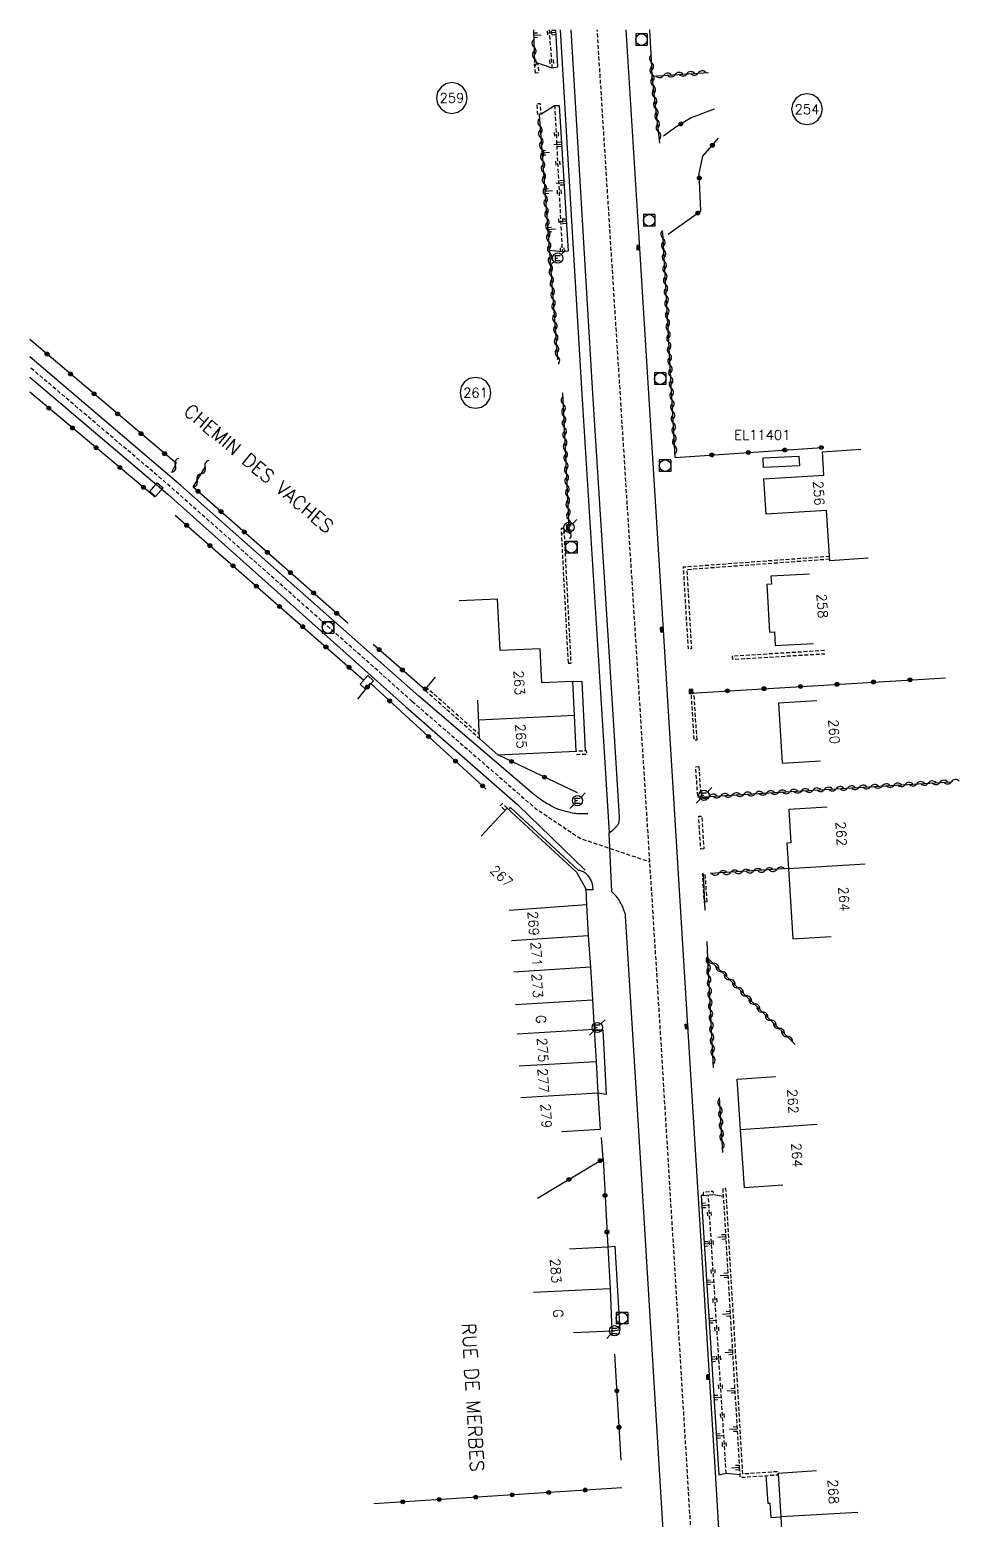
# Model space of a CAD drawing. Header units: millimetres. Extents: x 136000 to 137000, y 120000 to 121000.
# Drawn here: x 136000 to 136120.7, y 120806.6 to 121000 of the extents above; entities that cross this region are included whole.
import ezdxf
from ezdxf.enums import TextEntityAlignment as Align

# ---------------------------------------------------------------- set-up
doc = ezdxf.new("R2010")
doc.units = ezdxf.units.MM
doc.linetypes.add('DASHED', pattern=[0.75, 0.5, -0.25])
doc.layers.get('0').update_dxf_attribs({"linetype": 'CONTINUOUS'})
for name, color, linetype in [('W0001', 6, 'DASHED'), ('W0008', 7, 'CONTINUOUS'), ('W0100', 7, 'CONTINUOUS'), ('W0112', 1, 'DASHED'), ('W0211', 2, 'CONTINUOUS'), ('W0220', 5, 'DASHED'), ('W0310', 3, 'CONTINUOUS'), ('W0322', 7, 'CONTINUOUS'), ('W0330', 7, 'CONTINUOUS'), ('W0400', 7, 'CONTINUOUS'), ('W0420', 7, 'CONTINUOUS'), ('W0471', 7, 'CONTINUOUS'), ('W0984', 7, 'CONTINUOUS'), ('W0989', 7, 'CONTINUOUS'), ('W0991', 7, 'CONTINUOUS'), ('W1102', 7, 'CONTINUOUS'), ('W1471', 7, 'CONTINUOUS')]:
    doc.layers.add(name, color=color, linetype=linetype)
doc.styles.get("Standard").update_dxf_attribs({"font": 'romans.shx', "width": 0.85})

# ---------------------------------------------------------------- blocks, each defined once
blk = doc.blocks.new('T400')
for p, q in [((-0.15, 0.3), (0.15, 0.3)), ((-0.15, -0.25), (-0.15, 0.3)), ((-0.15, 0.15), (0.15, 0.15)), ((-0.15, 0), (0.15, 0)), ((0.15, 0.3), (0.15, -0.25)), ((-0.15, -0.15), (0.15, -0.15)), ((-0.15, -0.25), (-0.15, -0.3)), ((-0.15, -0.3), (0.15, -0.3)), ((0.15, -0.3), (0.15, -0.25))]:
    blk.add_line(p, q)
blk = doc.blocks.new('T471')
for p, q in [((-0.333334, 0.333334), (-0.333334, -0.333334)), ((-0.333334, 0.333334), (0.333334, 0.333334)), ((-0.333334, 0), (0, 0)), ((0.500001, 0.500001), (1.000002, 1.000002)), ((-0.500001, -0.500001), (-1.000002, -1.000002)), ((-0.333334, -0.333334), (0.333334, -0.333334))]:
    blk.add_line(p, q)
blk.add_ellipse((0, 0), major_axis=(0.471405, 0.471405), ratio=1, start_param=5.4977871438, end_param=11.780972451)
blk = doc.blocks.new('T420')
for p, q in [((0.75, 0.75), (-0.75, 0.75)), ((-0.75, 0.75), (-0.75, -0.75)), ((0.75, 0.75), (0.75, -0.75)), ((0.75, -0.75), (-0.75, -0.75))]:
    blk.add_line(p, q)
blk.add_ellipse((0, 0), major_axis=(-0.53, 0.53), ratio=1, start_param=3.926991, end_param=10.210176)
blk = doc.blocks.new('t330o')
at = {"color": 0, "linetype": 'Continuous'}
for p, q in [((0.25, -0.25), (-0.25, 0.25)), ((-0.25, -0.25), (0.25, 0.25)), ((-0.25, 0.25), (-0.25, -0.25)), ((0.25, 0.25), (-0.25, 0.25)), ((0.25, -0.25), (0.25, 0.25)), ((-0.25, -0.25), (0.25, -0.25)), ((-0.25, -0.25), (-0.25, -0.25))]:
    blk.add_line(p, q, dxfattribs=at)
blk = doc.blocks.new('t211o')
at = {"color": 0, "linetype": 'Continuous'}
for p, q in [((-0.29, 0.5), (-0.29, 0)), ((0, 1), (0, 0)), ((0.29, 0.5), (0.29, 0))]:
    blk.add_line(p, q, dxfattribs=at)
blk = doc.blocks.new('t322o')
at = {"color": 0, "linetype": 'Continuous'}
for radius in [0.25, 0.15]:
    blk.add_circle((0, 0), radius, dxfattribs=at)
blk = doc.blocks.new('t310o')
at = {"color": 0, "linetype": 'Continuous'}
for centre, start, end in [((-0.5, 0.38), 216.8699, 323.1304), ((0.5, -0.37), 36.8699, 143.1303)]:
    blk.add_arc(centre, 0.625, start, end, dxfattribs=at)
blk = doc.blocks.new('t220o')
at = {"color": 0, "linetype": 'Continuous'}
for p, q in [((-0.25, 0.25), (0.25, 0.25)), ((-0.25, -0.25), (0.25, -0.25))]:
    blk.add_line(p, q, dxfattribs=at)
blk = doc.blocks.new('T1471')
at = {"color": 0, "linetype": 'Continuous', "flags": 128}
blk.add_lwpolyline([(-0.75, -0.5), (-0.75, 0.5), (0.75, 0.5), (0.75, -0.5), (-0.75, -0.5)], dxfattribs=at)

msp = doc.modelspace()

# ---------------------------------------------------------------- linework, layer by layer
at = {"layer": 'W0001', "flags": 128}
for points in [[(136094.69, 120662.16), (136090.46, 120729.63), (136081.55, 120875.49), (136076.75, 120951.56), (136073.68, 121000)], [(136049.66, 120912.81), (136041.14, 120920.38), (136034.32, 120926.44), (136024.75, 120934.95), (136017.49, 120941.35), (136011.44, 120946.48), (136007.55, 120949.79), (136002.63, 120953.97), (136000, 120956.2)], [(136049.66, 120912.81), (136065.67, 120898.91), (136071.45, 120895.03), (136080.51, 120891.98)]]:
    msp.add_lwpolyline(points, dxfattribs=at)
at = {"layer": 'W0008', "flags": 128}
for points in [[(136068.86, 121000), (136069.68, 120986.12), (136071.68, 120952.71), (136074.23, 120911.85), (136075.22, 120895.73)], [(136077.38, 121000), (136079.08, 120972.97), (136082.09, 120924.17), (136085.46, 120869.99), (136089.02, 120811.94), (136091.03, 120778.45), (136091.51, 120770.98), (136093.09, 120745.53), (136094.23, 120726.9), (136096.27, 120693.97), (136098.27, 120662.36)], [(136019.61, 120940.85), (136000, 120957.52)], [(136000, 120954.88), (136017.95, 120939.66)], [(136050.52, 120913.49), (136019.61, 120940.84)], [(136048.8, 120912.14), (136017.95, 120939.66)], [(136070.53, 120915.4), (136071.68, 120915.45), (136072.12, 120906.4)], [(136048.8, 120912.14), (136063.35, 120899.37), (136072.11, 120890.88)], [(136073.28, 120870.19), (136074.39, 120870.17), (136074.82, 120861.79), (136073.76, 120861.95)], [(136075.05, 120842.01), (136075.95, 120842.07), (136076.62, 120831.19), (136075.59, 120831.03)], [(136095.57, 120812.31), (136095.84, 120808.7), (136096.1, 120808.7), (136096.23, 120806.83), (136097.54, 120806.94)]]:
    msp.add_lwpolyline(points, dxfattribs=at)
for points in [[(136091.11, 120661.95), (136088, 120712.06), (136082.64, 120798.78), (136079.48, 120850.74), (136077.35, 120884.97, 0.057403), (136077.29, 120885.26, 0.021687), (136077.04, 120886, 0.02464), (136076.92, 120886.25, 0.007767), (136076.52, 120887, 0.055453), (136076.19, 120887.46, 0.035778), (136075.56, 120888.08), (136075.22, 120895.73), (136075.59, 120896, 0.028185), (136075.86, 120896.24, 0.014042), (136076.27, 120896.67, 0.048773), (136076.38, 120896.81, 0.090377), (136076.52, 120897.19, 0.059388), (136076.56, 120897.8), (136075.68, 120912.48), (136073.11, 120952.8), (136071.11, 120986.2), (136070.3, 121000)], [(136072.46, 120898.21, -0.027582), (136071.21, 120898.2, -0.046449), (136070.47, 120898.3, -0.016795), (136068.66, 120898.79, -0.045014), (136068.02, 120899.06, -0.026432), (136066.58, 120899.9, -0.030496), (136065.42, 120900.77), (136050.52, 120913.49)], [(136062.18, 120898.78), (136062.42, 120899.03), (136071.19, 120890.91, -0.070214), (136071.85, 120890.72, -0.100255), (136072.25, 120890.43, -0.038486), (136072.58, 120890.01, -0.034929), (136072.88, 120889.5, -0.069175), (136073.04, 120889.02, -0.05282), (136073.09, 120888.35), (136072.19, 120888.32)]]:
    msp.add_lwpolyline(points, format="xyb", dxfattribs=at)
at = {"layer": 'W0100', "flags": 128}
msp.add_lwpolyline([(136099.93, 120943.4), (136095.28, 120943.17), (136095.22, 120944.42), (136099.87, 120944.66)], close=True, dxfattribs=at)
for points in [[(136108.85, 120931.41), (136103.87, 120931.07), (136103.46, 120937.61), (136095.63, 120937.13), (136095.63, 120937.13), (136095.32, 120941.68), (136103.12, 120942.16), (136102.92, 120945.22), (136107.91, 120945.56)], [(136101.24, 120929.32), (136096.24, 120929.06), (136096.3, 120928.01), (136095.68, 120927.97), (136096.06, 120921.8), (136096.06, 120921.8), (136096.68, 120921.84), (136096.77, 120920.05), (136101.76, 120920.31)], [(136058.46, 120907.91), (136060.76, 120905.85), (136070.96, 120906.35), (136070.74, 120910.98), (136070.53, 120915.4), (136066.49, 120915.2), (136066.27, 120919.65), (136061.08, 120919.4), (136060.75, 120926.09), (136055.76, 120925.85)], [(136058.41, 120907.95), (136058.17, 120912.95)], [(136102.21, 120912.87), (136097.22, 120912.57), (136097.69, 120904.78), (136102.68, 120905.08)], [(136058.59, 120895.29), (136061.99, 120898.96), (136070.98, 120890.64), (136072.18, 120888.49), (136072.27, 120886.38), (136072.51, 120882.38), (136072.81, 120878.32), (136073.06, 120874.06), (136073.28, 120870.19), (136073.53, 120866.05), (136073.76, 120861.95), (136074.08, 120857.23), (136069.09, 120856.9)], [(136103.54, 120899.09), (136098.55, 120898.78), (136098.82, 120894.45), (136098.3, 120894.42), (136098.3, 120894.42), (136098.51, 120891.1), (136099.07, 120881.99), (136104.06, 120882.3)], [(136097.77, 120849.98), (136092.78, 120849.65), (136092.27, 120857.23), (136091.83, 120863.76), (136096.82, 120864.09)], [(136070.06, 120841.72), (136075.05, 120842.01), (136075.37, 120836.54), (136075.59, 120831.03), (136070.59, 120830.83)], [(136102.15, 120812.9), (136097.17, 120812.56), (136097.54, 120806.94), (136097.78, 120801.79), (136098.1, 120796.02), (136103.09, 120796.3)]]:
    msp.add_lwpolyline(points, dxfattribs=at)
at = {"layer": 'W0112', "flags": 128}
for points in [[(136065.67, 120994.35), (136065.54, 120995.65), (136065.94, 120995.69), (136066.07, 120994.39)], [(136065.97, 120989), (136065.85, 120990.4), (136066.25, 120990.44), (136066.37, 120989.03)], [(136069.89, 120917.75), (136070.29, 120917.77), (136069.38, 120935.27), (136068.98, 120935.25)], [(136086.64, 120907.82), (136086.24, 120913.91), (136085.84, 120913.88), (136086.24, 120907.79)], [(136086.88, 120904.35), (136087.13, 120900.4), (136086.73, 120900.38), (136086.48, 120904.32)], [(136087.52, 120893.66), (136087.12, 120893.64), (136086.86, 120897.89), (136087.26, 120897.91)], [(136087.94, 120886.82), (136087.71, 120890.39), (136087.31, 120890.36), (136087.54, 120886.8)], [(136087.45, 120848.66), (136088.78, 120848.78), (136088.75, 120849.18), (136087.42, 120849.06)], [(136092.13, 120813.37), (136092.21, 120812.06), (136097.17, 120812.4), (136097.15, 120812.8), (136092.59, 120812.49), (136090.38, 120849.55), (136089.98, 120849.53), (136090.08, 120847.84)]]:
    msp.add_lwpolyline(points, close=True, dxfattribs=at)
for points in [[(136103.85, 120931.26), (136085.3, 120929.9), (136085.91, 120919.64), (136085.51, 120919.61), (136084.88, 120930.27), (136103.82, 120931.66)], [(136103.21, 120919.4), (136091.22, 120918.67), (136091.24, 120918.27), (136103.24, 120919)], [(136058.46, 120907.91), (136051.29, 120914.28), (136051.56, 120914.57), (136058.39, 120908.51)], [(136070.98, 120905.91), (136072.32, 120905.98), (136072.3, 120906.38), (136070.96, 120906.31)], [(136061.99, 120898.96), (136061.36, 120899.53), (136061.09, 120899.24), (136061.72, 120898.67)]]:
    msp.add_lwpolyline(points, dxfattribs=at)
at = {"layer": 'W0211', "flags": 128}
for points in [[(136065.94, 120995.69), (136067.8, 120995.07), (136068.57, 120995.18), (136068.3, 121000)], [(136066.37, 120989.03), (136068.15, 120990.18), (136068.73, 120990.15), (136069.91, 120971.26), (136069.13, 120971.19), (136067.46, 120971.33)], [(136087.45, 120848.66), (136087.17, 120848.65), (136089.47, 120812.4), (136090.43, 120812.6), (136092.19, 120812.44)], [(136088.78, 120848.78), (136090.04, 120848.55)]]:
    msp.add_lwpolyline(points, dxfattribs=at)
at = {"layer": 'W0220', "flags": 128}
for points in [[(136067.43, 121000), (136067.8, 120995.07)], [(136068.15, 120990.18), (136069.13, 120971.19)], [(136090.43, 120812.6), (136088.1, 120848.75)]]:
    msp.add_lwpolyline(points, dxfattribs=at)
at = {"layer": 'W0310', "flags": 128}
for points in [[(136065.4, 121000), (136065.54, 120995.76)], [(136081.8, 120985.3), (136080.81, 120993.97), (136080.73, 120996.12)], [(136080.81, 120993.97), (136088.12, 120994.47)], [(136066.13, 120988.98), (136068.54, 120957.17)], [(136083.82, 120944.48), (136082.18, 120973.67)], [(136069.19, 120952.88), (136070.05, 120934.57)], [(136018.45, 120942.55), (136019.01, 120943.69)], [(136021.23, 120940.63), (136022.76, 120943.21)], [(136086.73, 120900.38), (136119.7, 120902.37)], [(136098.51, 120891.1), (136088.35, 120890.47)], [(136099.4, 120868.24), (136088.06, 120879.48)], [(136088.78, 120865.24), (136088.06, 120879.48)], [(136089.98, 120854.22), (136089.56, 120861.38)]]:
    msp.add_lwpolyline(points, dxfattribs=at)
at = {"layer": 'W0322', "flags": 128}
for points in [[(136080.73, 120996.12), (136080.53, 121000)], [(136088.85, 120989.7), (136085.87, 120988.59), (136084.02, 120987.46), (136082.27, 120986.2)], [(136082.88, 120973.45), (136087.15, 120976.51), (136086.9, 120981.36), (136087.41, 120983.6), (136089.44, 120985.95)], [(136019.03, 120943.68), (136000, 120959.8)], [(136016.29, 120939.32), (136000, 120952.94)], [(136083.82, 120944.48), (136102.88, 120945.77)], [(136041.36, 120922.92), (136021.23, 120940.63)], [(136018.87, 120936.97), (136043.38, 120915.57)], [(136052.65, 120915.96), (136051.29, 120914.33), (136044.6, 120920.2)], [(136085.84, 120913.88), (136118.88, 120915.88)], [(136042.61, 120913.11), (136044.24, 120915.16), (136048.27, 120911.45)], [(136048.27, 120911.45), (136059.27, 120901.39)], [(136071.13, 120900.93), (136060.76, 120905.85)], [(136087.71, 120885.72), (136087.46, 120890.4)], [(136088.06, 120879.48), (136087.97, 120881.64)], [(136065.93, 120848.3), (136074.44, 120853.4), (136074.24, 120856.18)], [(136074.44, 120853.4), (136075.05, 120842.01)], [(136075.93, 120828.04), (136076.76, 120814.3)], [(136076.86, 120810.71), (136044.67, 120808.64)]]:
    msp.add_lwpolyline(points, dxfattribs=at)
at = {"layer": 'W1102', "flags": 128}
for points in [[(136056.81, 120991.15), (136056.66, 120991.91), (136056.22, 120992.56), (136055.58, 120992.99), (136054.81, 120993.15), (136054.04, 120992.99), (136053.4, 120992.56), (136052.96, 120991.91), (136052.81, 120991.15), (136052.96, 120990.38), (136053.4, 120989.73), (136054.04, 120989.3), (136054.81, 120989.15), (136055.58, 120989.3), (136056.22, 120989.73), (136056.66, 120990.38)], [(136102.92, 120989.69), (136102.76, 120990.46), (136102.33, 120991.11), (136101.68, 120991.54), (136100.92, 120991.69), (136100.15, 120991.54), (136099.5, 120991.11), (136099.07, 120990.46), (136098.92, 120989.69), (136099.07, 120988.93), (136099.5, 120988.28), (136100.15, 120987.84), (136100.92, 120987.69), (136101.68, 120987.84), (136102.33, 120988.28), (136102.76, 120988.93)], [(136059.87, 120952.87), (136059.72, 120953.63), (136059.29, 120954.28), (136058.64, 120954.71), (136057.87, 120954.87), (136057.11, 120954.71), (136056.46, 120954.28), (136056.02, 120953.63), (136055.87, 120952.87), (136056.02, 120952.1), (136056.46, 120951.45), (136057.11, 120951.02), (136057.87, 120950.87), (136058.64, 120951.02), (136059.29, 120951.45), (136059.72, 120952.1)]]:
    msp.add_lwpolyline(points, close=True, dxfattribs=at)
for points in [[(136070.74, 120910.98), (136058.3, 120910.38)], [(136098.51, 120891.1), (136108.49, 120891.71)], [(136072.27, 120886.38), (136062.25, 120885.65)], [(136072.51, 120882.38), (136062.53, 120881.72)], [(136072.81, 120878.32), (136062.83, 120877.66)], [(136063.07, 120873.47), (136073.06, 120874.06)], [(136073.28, 120870.19), (136063.3, 120869.6)], [(136063.55, 120865.47), (136073.53, 120866.05)], [(136073.76, 120861.95), (136063.78, 120861.33)], [(136092.27, 120857.23), (136102.25, 120857.9)], [(136075.37, 120836.54), (136065.39, 120836.05)], [(136107.53, 120807.51), (136097.54, 120806.94)]]:
    msp.add_lwpolyline(points, dxfattribs=at)

# ---------------------------------------------------------------- block references
at = {"layer": 'W0211'}
for p, rotation in [((136065.42, 120999.26), 271.9201595577389), ((136068.32, 120999.67), 93.11678175216798), ((136069.04, 120985.16), 93.5552838821702), ((136066.5, 120983.99), 274.3340552428058), ((136066.88, 120979.01), 274.3340552428058), ((136069.35, 120980.17), 93.555283882204), ((136069.66, 120975.18), 93.55528388220344), ((136067.26, 120974.02), 274.3340552428058), ((136087.25, 120847.33), 273.6295050679258), ((136087.57, 120842.34), 273.6295050679087), ((136090.35, 120843.32), 93.41553413616647), ((136090.65, 120838.33), 93.41553413618367), ((136087.89, 120837.35), 273.6295050679253), ((136088.2, 120832.36), 273.6295050679087), ((136090.94, 120833.33), 93.41553413616647), ((136091.24, 120828.34), 93.41553413616704), ((136088.52, 120827.37), 273.6295050679258), ((136088.84, 120822.38), 273.6295050679258), ((136091.54, 120823.35), 93.4155341361831), ((136089.15, 120817.39), 273.6295050679087), ((136091.84, 120818.36), 93.41553413616704), ((136092.13, 120813.37), 93.41553413616647)]:
    msp.add_blockref('t211o', p, dxfattribs=dict(at, rotation=rotation))
at = {"layer": 'W0220'}
for p, rotation in [((136067.46, 120999.6), 274.4081170819372), ((136067.74, 120995.86), 274.4081170819372), ((136068.35, 120986.43), 272.9426996071065), ((136068.54, 120982.69), 272.9426996071065), ((136068.73, 120978.94), 272.9426996071065), ((136068.92, 120975.2), 272.9426996071065), ((136069.12, 120971.45), 272.9426996071065), ((136088.26, 120846.28), 93.6883258768518), ((136088.5, 120842.54), 93.6883258768518), ((136088.74, 120838.8), 93.6883258768518), ((136088.98, 120835.05), 93.6883258768518), ((136089.22, 120831.31), 93.6883258768518), ((136089.46, 120827.57), 93.6883258768518), ((136089.7, 120823.83), 93.6883258768518), ((136089.94, 120820.08), 93.6883258768518), ((136090.19, 120816.34), 93.6883258768518)]:
    msp.add_blockref('t220o', p, dxfattribs=dict(at, rotation=rotation))
at = {"layer": 'W0310'}
for p, rotation in [((136065.47, 120997.76), 271.9201595577138), ((136065.52, 120996.26), 271.9201595577138), ((136080.74, 120995.74), 92.0320956123282), ((136080.8, 120994.24), 92.0320956123282), ((136086.79, 120994.38), 3.901177583848676), ((136080.95, 120992.75), 96.54842930226263), ((136082.3, 120994.07), 3.901177583848676), ((136083.8, 120994.18), 3.901177583848676), ((136085.3, 120994.28), 3.901177583848676), ((136081.12, 120991.26), 96.54842930226263), ((136081.29, 120989.77), 96.54842930226263), ((136081.46, 120988.28), 96.54842930226263), ((136066.24, 120987.48), 274.3340552427665), ((136066.35, 120985.99), 274.3340552427665), ((136081.63, 120986.79), 96.54842930226263), ((136066.47, 120984.49), 274.3340552427665), ((136066.58, 120982.99), 274.3340552427665), ((136066.69, 120981.5), 274.3340552427665), ((136066.81, 120980), 274.3340552427665), ((136066.92, 120978.51), 274.3340552427665), ((136067.03, 120977.01), 274.3340552427665), ((136067.15, 120975.52), 274.3340552427665), ((136067.26, 120974.02), 274.3340552427665), ((136067.37, 120972.52), 274.3340552427665), ((136082.22, 120972.93), 93.20427694552068), ((136067.49, 120971.03), 274.3340552427665), ((136082.31, 120971.44), 93.20427694552068), ((136067.6, 120969.53), 274.3340552427665), ((136082.39, 120969.94), 93.20427694552068), ((136067.71, 120968.04), 274.3340552427665), ((136082.47, 120968.44), 93.20427694552068), ((136082.56, 120966.94), 93.20427694552068), ((136067.83, 120966.54), 274.3340552427665), ((136067.94, 120965.05), 274.3340552427665), ((136082.64, 120965.45), 93.20427694552068), ((136068.05, 120963.55), 274.3340552427665), ((136082.73, 120963.95), 93.20427694552068), ((136068.17, 120962.05), 274.3340552427665), ((136082.81, 120962.45), 93.20427694552068), ((136082.89, 120960.95), 93.20427694552068), ((136068.28, 120960.56), 274.3340552427665), ((136068.39, 120959.06), 274.3340552427665), ((136082.98, 120959.46), 93.20427694552068), ((136068.51, 120957.57), 274.3340552427665), ((136083.06, 120957.96), 93.20427694552068), ((136083.14, 120956.46), 93.20427694552068), ((136083.23, 120954.96), 93.20427694552068), ((136083.31, 120953.46), 93.20427694552068), ((136069.26, 120951.38), 272.6686053742724), ((136083.4, 120951.97), 93.20427694552068), ((136069.33, 120949.89), 272.6686053742724), ((136083.48, 120950.47), 93.20427694552068), ((136069.4, 120948.39), 272.6686053742724), ((136083.56, 120948.97), 93.20427694552068), ((136083.65, 120947.47), 93.20427694552068), ((136069.47, 120946.89), 272.6686053742724), ((136069.54, 120945.39), 272.6686053742724), ((136083.73, 120945.98), 93.20427694552068), ((136018.9, 120943.45), 63.79680603609943), ((136069.61, 120943.89), 272.6686053742724), ((136021.74, 120941.49), 59.23948827277921), ((136022.76, 120943.21), 59.23948827277921), ((136069.68, 120942.39), 272.6686053742724), ((136069.75, 120940.9), 272.6686053742724), ((136069.82, 120939.4), 272.6686053742724), ((136069.89, 120937.9), 272.6686053742724), ((136069.96, 120936.4), 272.6686053742724), ((136070.03, 120934.9), 272.6686053742724), ((136106.19, 120901.55), 3.463390908237763), ((136107.69, 120901.64), 3.463390908237763), ((136109.19, 120901.73), 3.463390908237763), ((136110.68, 120901.82), 3.463390908237763), ((136112.18, 120901.92), 3.463390908237763), ((136113.68, 120902.01), 3.463390908237763), ((136115.18, 120902.1), 3.463390908237763), ((136116.67, 120902.19), 3.463390908237763), ((136118.17, 120902.28), 3.463390908237763), ((136119.67, 120902.37), 3.463390908237763), ((136088.22, 120900.47), 3.463390908237763), ((136089.72, 120900.56), 3.463390908237763), ((136091.22, 120900.65), 3.463390908237763), ((136092.72, 120900.74), 3.463390908237763), ((136094.21, 120900.83), 3.463390908237763), ((136095.71, 120900.92), 3.463390908237763), ((136097.21, 120901.01), 3.463390908237763), ((136098.71, 120901.1), 3.463390908237763), ((136100.2, 120901.19), 3.463390908237763), ((136101.7, 120901.28), 3.463390908237763), ((136103.2, 120901.37), 3.463390908237763), ((136104.69, 120901.46), 3.463390908237763), ((136089.53, 120890.54), 183.5405772599206), ((136091.02, 120890.63), 183.5405772599206), ((136092.52, 120890.73), 183.5405772599206), ((136094.02, 120890.82), 183.5405772599206), ((136095.51, 120890.91), 183.5405772599206), ((136097.01, 120891.01), 183.5405772599206), ((136088.1, 120878.72), 92.90718723365255), ((136088.75, 120878.8), 135.2477438681738), ((136088.17, 120877.22), 92.90718723365255), ((136088.25, 120875.72), 92.90718723365255), ((136089.81, 120877.74), 135.2477438681738), ((136090.88, 120876.69), 135.2477438681738), ((136088.32, 120874.23), 92.90718723365255), ((136091.94, 120875.63), 135.2477438681738), ((136093.01, 120874.57), 135.2477438681738), ((136088.4, 120872.73), 92.90718723365255), ((136094.08, 120873.52), 135.2477438681738), ((136095.14, 120872.46), 135.2477438681738), ((136088.48, 120871.23), 92.90718723365255), ((136096.21, 120871.41), 135.2477438681738), ((136097.27, 120870.35), 135.2477438681738), ((136088.55, 120869.73), 92.90718723365255), ((136088.63, 120868.23), 92.90718723365255), ((136098.34, 120869.29), 135.2477438681738), ((136088.71, 120866.74), 92.90718723365255), ((136089.63, 120860.21), 93.3628495463188), ((136089.72, 120858.71), 93.3628495463188), ((136089.8, 120857.21), 93.3628495463188), ((136089.89, 120855.72), 93.3628495463188)]:
    msp.add_blockref('t310o', p, dxfattribs=dict(at, rotation=rotation))
at = {"layer": 'W0322'}
for p, rotation in [((136084.53, 120987.78), 211.4080819397301), ((136088.62, 120984.99), 49.11792276463788), ((136086.93, 120980.75), 92.94001193775655), ((136086.74, 120976.22), 35.7068163512667), ((136002.24, 120957.9), 139.724728326001), ((136005.29, 120955.31), 139.724728326001), ((136008.35, 120952.73), 139.724728326001), ((136002.48, 120950.87), 140.1050598543228), ((136011.4, 120950.14), 139.724728326001), ((136005.55, 120948.3), 140.1050598543228), ((136014.45, 120947.56), 139.724728326001), ((136008.62, 120945.74), 140.1050598543228), ((136017.5, 120944.97), 139.724728326001), ((136088.55, 120944.8), 3.885605038679957), ((136093.29, 120945.12), 3.885605038679957), ((136098.03, 120945.44), 3.885605038679957), ((136102.77, 120945.77), 3.885605038679957), ((136011.69, 120943.17), 140.1050598543228), ((136014.76, 120940.6), 140.1050598543228), ((136021.84, 120940.09), 138.6598106071508), ((136024.84, 120937.45), 138.6598106071508), ((136020.37, 120935.66), 318.8688533356478), ((136027.85, 120934.81), 138.6598106071508), ((136023.39, 120933.03), 318.8688533356478), ((136030.85, 120932.16), 138.6598106071508), ((136026.4, 120930.4), 318.8688533356478), ((136033.85, 120929.52), 138.6598106071508), ((136029.41, 120927.76), 318.8688533356478), ((136036.86, 120926.88), 138.6598106071508), ((136032.42, 120925.13), 318.8688533356478), ((136039.86, 120924.24), 138.6598106071508), ((136035.44, 120922.5), 318.8688533356478), ((136038.45, 120919.87), 318.8688533356478), ((136045.37, 120919.52), 138.7300398395536), ((136041.46, 120917.24), 318.8688533356478), ((136048.38, 120916.89), 138.7300398395536), ((136109.55, 120915.32), 3.463390908245022), ((136114.29, 120915.6), 3.463390908245022), ((136043.85, 120914.68), 51.52003388705802), ((136051.37, 120914.42), 230.2953963666826), ((136090.58, 120914.17), 3.463390908245022), ((136095.33, 120914.46), 3.463390908245022), ((136100.07, 120914.74), 3.463390908245022), ((136104.81, 120915.03), 3.463390908245022), ((136046.73, 120912.87), 317.365048076846), ((136051.78, 120908.25), 317.5611373458284), ((136055.28, 120905.04), 317.5611373458284), ((136062.55, 120905), 154.6281818801414), ((136058.79, 120901.84), 317.5611373458284), ((136066.84, 120902.97), 154.6281818801414), ((136074.07, 120853.19), 30.9655002607237), ((136070, 120850.74), 30.9655002607237), ((136074.69, 120848.66), 273.1044340837332), ((136074.95, 120843.92), 273.1044340837332), ((136076.22, 120823.3), 273.4202061152758), ((136076.5, 120818.56), 273.4202061152758), ((136048.42, 120808.88), 183.688017295363), ((136053.16, 120809.18), 183.688017295363), ((136057.9, 120809.49), 183.688017295363), ((136062.64, 120809.79), 183.688017295363), ((136067.38, 120810.1), 183.688017295363), ((136072.12, 120810.41), 183.688017295363)]:
    msp.add_blockref('t322o', p, dxfattribs=dict(at, rotation=rotation))
at = {"layer": 'W0330'}
msp.add_blockref('t330o', (136085.85, 120914.1), dxfattribs=at)
at = {"layer": 'W0400'}
for p, rotation in [((136079.01, 120971.71), 183.5253204261467), ((136082.07, 120922.1), 183.5595747850858), ((136085.27, 120870.61), 3.559574784985422), ((136088.06, 120825.08), 182.5362270000502)]:
    msp.add_blockref('T400', p, dxfattribs=dict(at, rotation=rotation))
at = {"layer": 'W0420'}
for p in [(136079.43, 120998.72), (136080.43, 120975.26), (136081.85, 120954.71), (136082.49, 120943.41), (136070.31, 120932.82), (136038.72, 120922.39), (136076.89, 120832.73)]:
    msp.add_blockref('T420', p, dxfattribs=at)
at = {"layer": 'W0471'}
for p in [(136068.54, 120970.36), (136070.01, 120935.4), (136071.12, 120899.92), (136087.54, 120900.61), (136073.69, 120870.47), (136075.92, 120831.09)]:
    msp.add_blockref('T471', p, dxfattribs=at)
at = {"layer": 'W1471'}
for p, rotation in [((136016.44, 120940.3), 49.7035941771104), ((136043.77, 120915.26), 48.26851494722578)]:
    msp.add_blockref('T1471', p, dxfattribs=dict(at, rotation=rotation))

# ---------------------------------------------------------------- texts
at = {"layer": 'W0984'}
msp.add_text('EL11401', height=1.25, dxfattribs=at).set_placement((136095.12, 120947.41), align=Align.MIDDLE)
at = {"layer": 'W0989'}
for s, rotation, p in [('CHEMIN DES VACHES', 319.9211, (136029.74, 120943.04)), ('RUE DE MERBES', 273.4267, (136057.55, 120822.43))]:
    msp.add_text(s, height=1.75, rotation=rotation, dxfattribs=at).set_placement(p, align=Align.MIDDLE)
at = {"layer": 'W0991'}
for s, p in [('259', (136054.81, 120991.15)), ('254', (136100.92, 120989.69)), ('261', (136057.87, 120952.87))]:
    msp.add_text(s, height=1.25, dxfattribs=at).set_placement(p, align=Align.MIDDLE)
for s, rotation, p in [('256', 273.5214, (136102.45, 120939.83)), ('258', 273.5214, (136102.9, 120925.2)), ('263', 273.5214, (136063.55, 120915.22)), ('265', 273.5214, (136063.78, 120908.29)), ('260', 273.5214, (136104.43, 120908.88)), ('262', 273.5214, (136105.37, 120895.61)), ('267', 317.2191, (136061.25, 120890.11)), ('264', 273.5214, (136105.72, 120887.16)), ('269', 273.6428, (136065.4, 120883.97)), ('271', 273.6428, (136065.78, 120880)), ('273', 273.6428, (136065.9, 120875.89)), ('G', 273.6428, (136066.37, 120871.54)), ('275', 273.6428, (136066.6, 120867.55)), ('277', 273.5594, (136066.66, 120863.58)), ('262', 273.5594, (136099.08, 120860.87)), ('279', 273.5594, (136067.05, 120859)), ('264', 273.5594, (136099.6, 120853.89)), ('283', 273.5594, (136068.3, 120838.87)), ('G', 273.5594, (136068.61, 120833.34)), ('268', 273.1147, (136104.34, 120810.19))]:
    msp.add_text(s, height=1.25, rotation=rotation, dxfattribs=at).set_placement(p, align=Align.MIDDLE)

doc.saveas('drawing.dxf')
